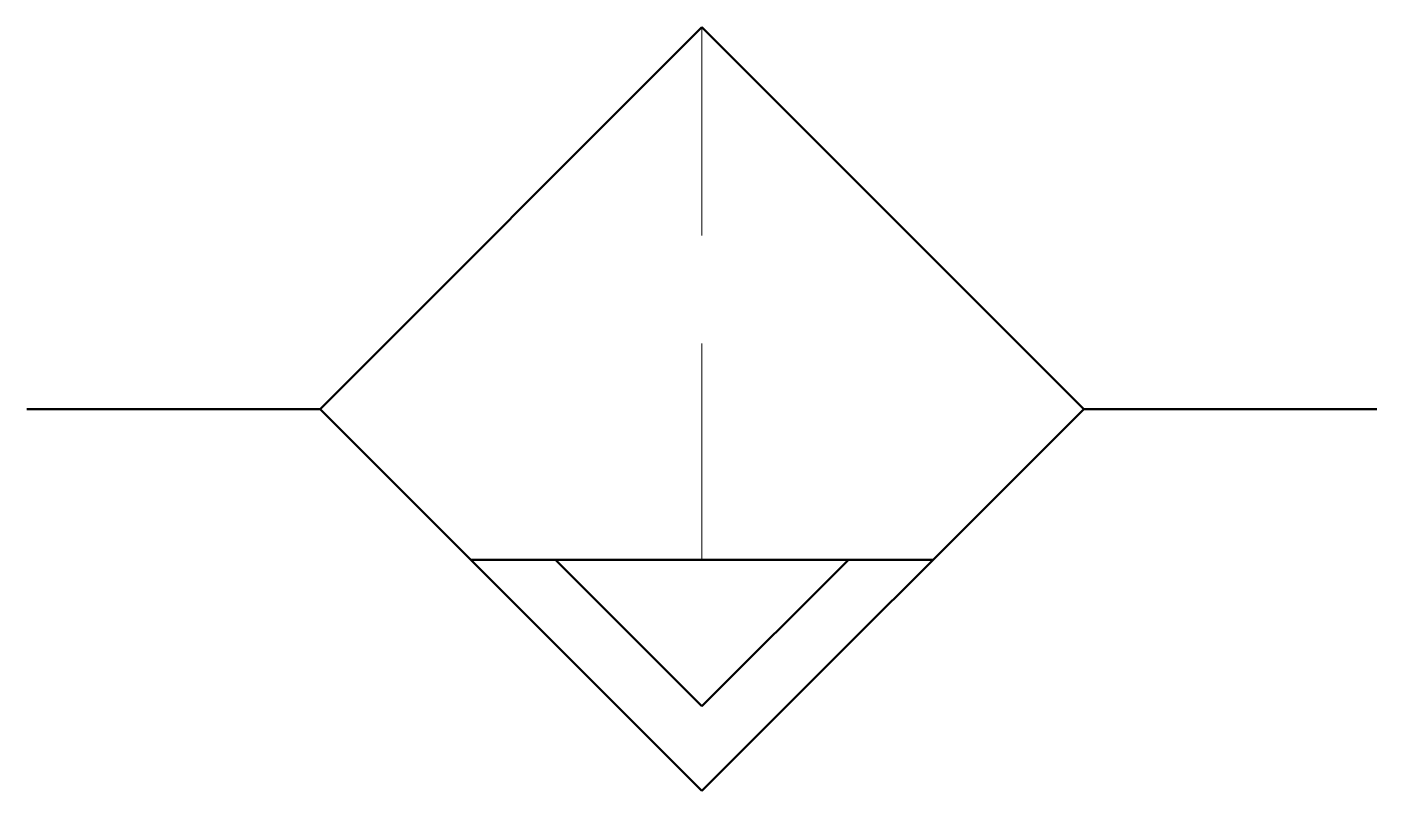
# Model space of a CAD drawing. Header units: millimetres. Extents: x 175.7 to 200.7, y -128 to -113.8.
import ezdxf

# ---------------------------------------------------------------- set-up
doc = ezdxf.new("R2010")
doc.units = ezdxf.units.MM
doc.linetypes.add('HIDDEN', pattern=[6, 4, -2])
doc.linetypes.add('K5LT_BASIC', pattern=[0])

msp = doc.modelspace()

# ---------------------------------------------------------------- linework, layer by layer
at = {"color": 1, "linetype": 'K5LT_BASIC', "lineweight": 50}
for p, q in [((181.083, -120.905), (188.153, -113.835)), ((188.153, -113.835), (195.223, -120.905)), ((181.083, -120.905), (175.653, -120.905)), ((188.153, -127.975), (181.083, -120.905)), ((195.223, -120.905), (188.153, -127.975)), ((195.223, -120.905), (200.653, -120.905)), ((183.863, -123.695), (192.443, -123.695)), ((185.443, -123.695), (188.153, -126.405)), ((190.863, -123.695), (188.153, -126.405))]:
    msp.add_line(p, q, dxfattribs=at)
at = {"color": 7, "linetype": 'HIDDEN', "lineweight": 20}
msp.add_line((188.153, -123.695), (188.153, -113.835), dxfattribs=at)

doc.saveas('drawing.dxf')
